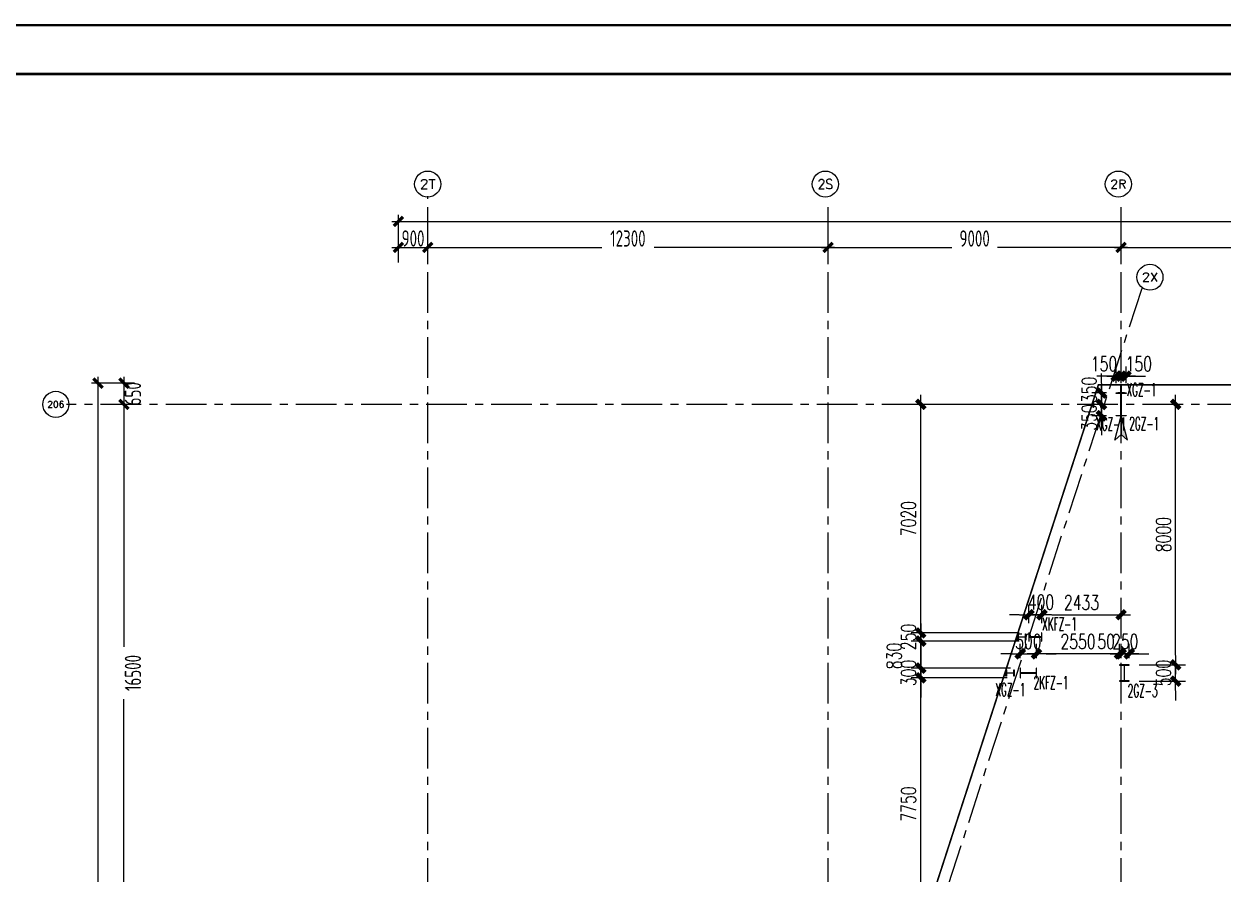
# Model space of a CAD drawing. Extents: x -1201378 to 2367219, y -619313 to 244905.
# Drawn here: x 47542 to 84372, y 3977 to 30085 of the extents above; entities that cross this region are included whole.
import ezdxf
from ezdxf.enums import TextEntityAlignment as Align

# ---------------------------------------------------------------- set-up
doc = ezdxf.new("R2010")
doc.units = 0
doc.header["$LTSCALE"] = 1000
doc.linetypes.add('CENTER', pattern=[2, 1.25, -0.25, 0.25, -0.25])
doc.linetypes.add('HIDDEN', pattern=[0.375, 0.25, -0.125])
doc.layers.get('0').update_dxf_attribs({"linetype": 'CONTINUOUS'})
doc.layers.get('Defpoints').update_dxf_attribs({"linetype": 'CONTINUOUS'})
for name, color, linetype in [('0-cxFrame', 155, 'CONTINUOUS'), ('A-AXIS-DP', 126, 'CONTINUOUS'), ('S-CJGC', 5, 'CONTINUOUS'), ('S-DIMZ', 115, 'CONTINUOUS'), ('S-SGJ', 21, 'CONTINUOUS'), ('S-SHAPE2', 165, 'HIDDEN')]:
    doc.layers.add(name, color=color, linetype=linetype)
for name, color, linetype, lineweight in [('0-cxText', 131, 'CONTINUOUS', 25), ('S-axis', 111, 'CONTINUOUS', 0), ('S-col', 2, 'CONTINUOUS', 0), ('S-dote', 5, 'CENTER', 0)]:
    doc.layers.add(name, color=color, linetype=linetype, lineweight=lineweight)
doc.styles.add('_TCH_AXIS', font='COMPLEX', dxfattribs={"bigfont": 'GBCBIG'})
doc.styles.add('cx_tuming', font='simhei.ttf')
doc.styles.add('cx_tuqian1', font='')
doc.styles.add('SS1', font='tj-romans1.shx', dxfattribs={"width": 0.7, "bigfont": 'tj-hztxt1.shx'})
doc.styles.add('TSSD_Dimension', font='tssdeng.shx', dxfattribs={"width": 0.7, "bigfont": 'hztxt.shx'})
doc.styles.add('黑体', font='simhei.ttf', dxfattribs={"width": 0.8})
doc.styles.get('cx_tuqian1').set_extended_font_data('SimSun')
doc.dimstyles.new('S-150-ARCHI', dxfattribs={"dimscale": 150, "dimtxt": 3, "dimasz": 2, "dimexe": 2, "dimexo": 2, "dimgap": 1, "dimtad": 1, "dimdec": 0, "dimzin": 0, "dimdsep": 46, "dimtxsty": 'SS1', "dimblk1": 'TT', "dimblk2": 'TT', "dimsah": 1, "dimcen": 1, "dimclrd": 256, "dimclre": 256, "dimclrt": 256, "dimadec": 0, "dimazin": 0, "dimtfac": 1, "dimtdec": 0, "dimtix": 1, "dimtmove": 2, "dimatfit": 0, "dimldrblk": 'TT', "dimfxl": 2, "dimtolj": 1, "dimtzin": 0, "dimarcsym": 0})
doc.dimstyles.new('TSSD_200_200', dxfattribs={"dimtxt": 500, "dimasz": 200, "dimexe": 200, "dimexo": 500, "dimgap": 200, "dimtad": 1, "dimdec": 0, "dimzin": 0, "dimdsep": 46, "dimtxsty": 'TSSD_Dimension', "dimblk": 'ARCHTICK', "dimcen": 0, "dimdle": 200, "dimclrt": 7, "dimadec": 0, "dimazin": 0, "dimtfac": 1, "dimtdec": 0, "dimtix": 1, "dimtmove": 2, "dimatfit": 3, "dimfxl": 1, "dimtolj": 1, "dimtzin": 0, "dimarcsym": 0})

# ---------------------------------------------------------------- blocks, each defined once
blk = doc.blocks.new('_ArchTick')
at = {"color": 0, "linetype": 'ByBlock', "const_width": 0.5}
blk.add_lwpolyline([(-0.71, -0.71), (0.71, 0.71)], dxfattribs=at)
blk = doc.blocks.new('*D64')
at = {"layer": 'Defpoints', "color": 0, "transparency": 16777216}
for p in [(-248565, -181598), (-249387, -198098), (-248565, -198098)]:
    blk.add_point(p, dxfattribs=at)
at = {"layer": 'S-axis', "color": 0, "lineweight": -2, "transparency": 16777216}
for p, q in [((-249387, -181398), (-249387, -189042)), ((-249065, -181598), (-249587, -181598)), ((-249387, -198298), (-249387, -190654)), ((-249065, -198098), (-249587, -198098))]:
    blk.add_line(p, q, dxfattribs=at)
at = {"layer": 'S-axis', "color": 0, "lineweight": -2, "transparency": 16777216, "xscale": 200, "yscale": 200, "zscale": 200}
for p, rotation in [((-249387, -181598), 90), ((-249387, -198098), 270)]:
    blk.add_blockref('_ArchTick', p, dxfattribs=dict(at, rotation=rotation))
at = {"layer": 'S-axis', "color": 7, "transparency": 16777216, "insert": (-249112, -189848), "char_height": 500, "attachment_point": 5, "rotation": 90, "style": 'TSSD_Dimension'}
blk.add_mtext('\\A1;16500', dxfattribs=at)
blk = doc.blocks.new('*D65')
at = {"layer": 'Defpoints', "color": 0, "transparency": 16777216}
for p in [(-248565, -180948), (-249387, -181598), (-248565, -181598)]:
    blk.add_point(p, dxfattribs=at)
at = {"layer": 'S-axis', "color": 0, "lineweight": -2, "transparency": 16777216}
for p, q in [((-249387, -180748), (-249387, -181798)), ((-249065, -180948), (-249587, -180948)), ((-249065, -181598), (-249587, -181598))]:
    blk.add_line(p, q, dxfattribs=at)
at = {"layer": 'S-axis', "color": 0, "lineweight": -2, "transparency": 16777216, "xscale": 200, "yscale": 200, "zscale": 200}
for p, rotation in [((-249387, -180948), 90), ((-249387, -181598), 270)]:
    blk.add_blockref('_ArchTick', p, dxfattribs=dict(at, rotation=rotation))
at = {"layer": 'S-axis', "color": 7, "transparency": 16777216, "insert": (-249112, -181273), "char_height": 500, "attachment_point": 5, "rotation": 90, "style": 'TSSD_Dimension'}
blk.add_mtext('\\A1;650', dxfattribs=at)
blk = doc.blocks.new('*D93')
at = {"layer": 'Defpoints', "color": 0, "transparency": 16777216}
for p in [(-240058, -176778), (-240958, -177738), (-240058, -177738)]:
    blk.add_point(p, dxfattribs=at)
at = {"layer": 'S-axis', "color": 0, "lineweight": -2, "transparency": 16777216}
for p, q in [((-241158, -176778), (-239858, -176778)), ((-240958, -177238), (-240958, -176578)), ((-240058, -177238), (-240058, -176578))]:
    blk.add_line(p, q, dxfattribs=at)
at = {"layer": 'S-axis', "color": 0, "lineweight": -2, "transparency": 16777216, "xscale": 200, "yscale": 200, "zscale": 200, "rotation": 180}
blk.add_blockref('_ArchTick', (-240958, -176778), dxfattribs=at)
at = {"layer": 'S-axis', "color": 0, "lineweight": -2, "transparency": 16777216, "xscale": 200, "yscale": 200, "zscale": 200}
blk.add_blockref('_ArchTick', (-240058, -176778), dxfattribs=at)
at = {"layer": 'S-axis', "color": 7, "transparency": 16777216, "insert": (-240508, -176503), "char_height": 500, "attachment_point": 5, "style": 'TSSD_Dimension'}
blk.add_mtext('\\A1;900', dxfattribs=at)
blk = doc.blocks.new('*D94')
at = {"layer": 'Defpoints', "color": 0, "transparency": 16777216}
for p in [(-227758, -176778), (-240058, -177738), (-227758, -177738)]:
    blk.add_point(p, dxfattribs=at)
at = {"layer": 'S-axis', "color": 0, "lineweight": -2, "transparency": 16777216}
for p, q in [((-240258, -176778), (-234714, -176778)), ((-240058, -177238), (-240058, -176578)), ((-227558, -176778), (-233103, -176778)), ((-227758, -177238), (-227758, -176578))]:
    blk.add_line(p, q, dxfattribs=at)
at = {"layer": 'S-axis', "color": 0, "lineweight": -2, "transparency": 16777216, "xscale": 200, "yscale": 200, "zscale": 200, "rotation": 180}
blk.add_blockref('_ArchTick', (-240058, -176778), dxfattribs=at)
at = {"layer": 'S-axis', "color": 0, "lineweight": -2, "transparency": 16777216, "xscale": 200, "yscale": 200, "zscale": 200}
blk.add_blockref('_ArchTick', (-227758, -176778), dxfattribs=at)
at = {"layer": 'S-axis', "color": 7, "transparency": 16777216, "insert": (-233908, -176503), "char_height": 500, "attachment_point": 5, "style": 'TSSD_Dimension'}
blk.add_mtext('\\A1;12300', dxfattribs=at)
blk = doc.blocks.new('*D95')
at = {"layer": 'Defpoints', "color": 0, "transparency": 16777216}
for p in [(-218758, -176778), (-227758, -177738), (-218758, -177738)]:
    blk.add_point(p, dxfattribs=at)
at = {"layer": 'S-axis', "color": 0, "lineweight": -2, "transparency": 16777216}
for p, q in [((-227958, -176778), (-223957, -176778)), ((-227758, -177238), (-227758, -176578)), ((-218558, -176778), (-222560, -176778)), ((-218758, -177238), (-218758, -176578))]:
    blk.add_line(p, q, dxfattribs=at)
at = {"layer": 'S-axis', "color": 0, "lineweight": -2, "transparency": 16777216, "xscale": 200, "yscale": 200, "zscale": 200, "rotation": 180}
blk.add_blockref('_ArchTick', (-227758, -176778), dxfattribs=at)
at = {"layer": 'S-axis', "color": 0, "lineweight": -2, "transparency": 16777216, "xscale": 200, "yscale": 200, "zscale": 200}
blk.add_blockref('_ArchTick', (-218758, -176778), dxfattribs=at)
at = {"layer": 'S-axis', "color": 7, "transparency": 16777216, "insert": (-223258, -176503), "char_height": 500, "attachment_point": 5, "style": 'TSSD_Dimension'}
blk.add_mtext('\\A1;9000', dxfattribs=at)
blk = doc.blocks.new('*D96')
at = {"layer": 'Defpoints', "color": 0, "transparency": 16777216}
for p in [(-209758, -176778), (-218758, -177738), (-209758, -177738)]:
    blk.add_point(p, dxfattribs=at)
at = {"layer": 'S-axis', "color": 0, "lineweight": -2, "transparency": 16777216}
for p, q in [((-218958, -176778), (-214957, -176778)), ((-218758, -177238), (-218758, -176578)), ((-209558, -176778), (-213560, -176778)), ((-209758, -177238), (-209758, -176578))]:
    blk.add_line(p, q, dxfattribs=at)
at = {"layer": 'S-axis', "color": 0, "lineweight": -2, "transparency": 16777216, "xscale": 200, "yscale": 200, "zscale": 200, "rotation": 180}
blk.add_blockref('_ArchTick', (-218758, -176778), dxfattribs=at)
at = {"layer": 'S-axis', "color": 0, "lineweight": -2, "transparency": 16777216, "xscale": 200, "yscale": 200, "zscale": 200}
blk.add_blockref('_ArchTick', (-209758, -176778), dxfattribs=at)
at = {"layer": 'S-axis', "color": 7, "transparency": 16777216, "insert": (-214258, -176503), "char_height": 500, "attachment_point": 5, "style": 'TSSD_Dimension'}
blk.add_mtext('\\A1;9000', dxfattribs=at)
blk = doc.blocks.new('*D112')
at = {"layer": 'Defpoints', "color": 0, "transparency": 16777216}
for p in [(-82958, -175978), (-240958, -177638), (-82958, -177638)]:
    blk.add_point(p, dxfattribs=at)
at = {"layer": 'S-axis', "color": 0, "lineweight": -2, "transparency": 16777216}
for p, q in [((-241158, -175978), (-162899, -175978)), ((-240958, -177138), (-240958, -175778)), ((-82758, -175978), (-161018, -175978)), ((-82958, -177138), (-82958, -175778))]:
    blk.add_line(p, q, dxfattribs=at)
at = {"layer": 'S-axis', "color": 0, "lineweight": -2, "transparency": 16777216, "xscale": 200, "yscale": 200, "zscale": 200, "rotation": 180}
blk.add_blockref('_ArchTick', (-240958, -175978), dxfattribs=at)
at = {"layer": 'S-axis', "color": 0, "lineweight": -2, "transparency": 16777216, "xscale": 200, "yscale": 200, "zscale": 200}
blk.add_blockref('_ArchTick', (-82958, -175978), dxfattribs=at)
at = {"layer": 'S-axis', "color": 7, "transparency": 16777216, "insert": (-161958, -175703), "char_height": 500, "attachment_point": 5, "style": 'TSSD_Dimension'}
blk.add_mtext('\\A1;158000', dxfattribs=at)
blk = doc.blocks.new('*D114')
at = {"layer": 'Defpoints', "color": 0, "transparency": 16777216}
for p in [(-248665, -180948), (-250187, -264748), (-248665, -264748)]:
    blk.add_point(p, dxfattribs=at)
at = {"layer": 'S-axis', "color": 0, "lineweight": -2, "transparency": 16777216}
for p, q in [((-250187, -180748), (-250187, -222015)), ((-249165, -180948), (-250387, -180948)), ((-250187, -264948), (-250187, -223681)), ((-249165, -264748), (-250387, -264748))]:
    blk.add_line(p, q, dxfattribs=at)
at = {"layer": 'S-axis', "color": 0, "lineweight": -2, "transparency": 16777216, "xscale": 200, "yscale": 200, "zscale": 200}
for p, rotation in [((-250187, -180948), 90), ((-250187, -264748), 270)]:
    blk.add_blockref('_ArchTick', p, dxfattribs=dict(at, rotation=rotation))
at = {"layer": 'S-axis', "color": 7, "transparency": 16777216, "insert": (-249912, -222848), "char_height": 500, "attachment_point": 5, "rotation": 90, "style": 'TSSD_Dimension'}
blk.add_mtext('\\A1;83800', dxfattribs=at)
blk = doc.blocks.new('nt66')
at = {"layer": 'S-col'}
blk.add_lwpolyline([(-195790, 766820), (-195490, 766820), (-195490, 766808), (-195636, 766808), (-195636, 766132), (-195490, 766132), (-195490, 766120), (-195790, 766120), (-195790, 766132), (-195644, 766132), (-195644, 766808), (-195790, 766808)], close=True, dxfattribs=at)
blk = doc.blocks.new('33333')
blk.add_blockref('nt66', (-68214, -43900))
blk = doc.blocks.new('TK22.A0 L(Dragon)')
at = {"layer": '0-cxFrame', "color": 7, "const_width": 0.5}
blk.add_lwpolyline([(0, 0), (-1486, 0), (-1486, 841), (0, 841)], close=True, dxfattribs=at)
at = {"layer": '0-cxFrame', "const_width": 0.5}
blk.add_lwpolyline([(-80, 10), (-1466, 10), (-1466, 831), (-80, 831)], close=True, dxfattribs=at)
at = {"style": '黑体', "flags": 4}
blk.add_attdef('图幅', text='', height=3.3, dxfattribs=at).set_placement((-40, 3), align=Align.RIGHT)
at = {"layer": '0-cxText', "flags": 4}
for tag, height, style, p in [('建设单位', 3.5, 'cx_tuming', (-45, 240)), ('项目名称', 3.5, 'cx_tuming', (-45, 210)), ('子项名称', 3.5, 'cx_tuming', (-45, 180)), ('工程编号', 3.3, 'cx_tuqian1', (-35, 165)), ('图名1', 3.5, 'cx_tuming', (-45, 87)), ('图名2', 3.5, 'cx_tuming', (-45, 79)), ('图名3', 3.5, 'cx_tuming', (-45, 71)), ('出图日期', 3.3, 'cx_tuqian1', (-39, 60)), ('专业', 3.3, 'cx_tuqian1', (-55, 52)), ('图号', 3.3, 'cx_tuqian1', (-55, 44)), ('版次', 3.3, 'cx_tuqian1', (-20, 44))]:
    blk.add_attdef(tag, text='', height=height, dxfattribs=dict(at, style=style)).set_placement(p, align=Align.MIDDLE)
at = {"layer": 'Defpoints', "color": 6, "flags": 4}
for tag, height, style, p in [('tufu', 3.3, '黑体', (-12, 12)), ('dwfname', 4, 'cx_tuqian1', (-80, 3))]:
    blk.add_attdef(tag, text='', height=height, dxfattribs=dict(at, style=style)).set_placement(p, align=Align.RIGHT)
blk = doc.blocks.new('TT')
blk.add_line((-0.97, 0), (0.97, 0))
at = {"const_width": 0.45}
blk.add_lwpolyline([(-0.44, -0.44), (0.44, 0.44)], dxfattribs=at)
blk = doc.blocks.new('*D4711')
at = {"layer": 'Defpoints', "color": 0, "transparency": 16777216}
for p in [(81242, 19270), (81242, 18752), (81392, 18752)]:
    blk.add_point(p, dxfattribs=at)
at = {"layer": 'S-DIMZ', "lineweight": -2, "transparency": 16777216}
for p, q in [((81242, 19052), (81242, 19570)), ((81392, 19052), (81392, 19570)), ((80942, 19270), (80642, 19270)), ((81392, 19270), (81242, 19270)), ((81692, 19270), (81992, 19270))]:
    blk.add_line(p, q, dxfattribs=at)
at = {"layer": 'S-DIMZ', "lineweight": -2, "transparency": 16777216, "xscale": 300, "yscale": 300, "zscale": 300}
blk.add_blockref('TT', (81242, 19270), dxfattribs=at)
at = {"layer": 'S-DIMZ', "lineweight": -2, "transparency": 16777216, "xscale": 300, "yscale": 300, "zscale": 300, "rotation": 180}
blk.add_blockref('TT', (81392, 19270), dxfattribs=at)
at = {"layer": 'S-DIMZ', "transparency": 16777216, "insert": (81785, 19645), "char_height": 450, "attachment_point": 5, "style": 'SS1'}
blk.add_mtext('\\A1;150', dxfattribs=at)
blk = doc.blocks.new('*D4712')
at = {"layer": 'Defpoints', "color": 0, "transparency": 16777216}
for p in [(81092, 19270), (81092, 18752), (81242, 18752)]:
    blk.add_point(p, dxfattribs=at)
at = {"layer": 'S-DIMZ', "lineweight": -2, "transparency": 16777216}
for p, q in [((81092, 19052), (81092, 19570)), ((81242, 19052), (81242, 19570)), ((80792, 19270), (80492, 19270)), ((81242, 19270), (81092, 19270)), ((81542, 19270), (81842, 19270))]:
    blk.add_line(p, q, dxfattribs=at)
at = {"layer": 'S-DIMZ', "lineweight": -2, "transparency": 16777216, "xscale": 300, "yscale": 300, "zscale": 300}
blk.add_blockref('TT', (81092, 19270), dxfattribs=at)
at = {"layer": 'S-DIMZ', "lineweight": -2, "transparency": 16777216, "xscale": 300, "yscale": 300, "zscale": 300, "rotation": 180}
blk.add_blockref('TT', (81242, 19270), dxfattribs=at)
at = {"layer": 'S-DIMZ', "transparency": 16777216, "insert": (80716, 19645), "char_height": 450, "attachment_point": 5, "style": 'SS1'}
blk.add_mtext('\\A1;150', dxfattribs=at)
blk = doc.blocks.new('*D4713')
at = {"layer": 'Defpoints', "color": 0, "transparency": 16777216}
for p in [(81092, 18752), (80638, 18402), (81092, 18402)]:
    blk.add_point(p, dxfattribs=at)
at = {"layer": 'S-DIMZ', "lineweight": -2, "transparency": 16777216}
for p, q in [((80638, 19052), (80638, 19352)), ((80792, 18752), (80338, 18752)), ((80638, 18752), (80638, 18402)), ((80792, 18402), (80338, 18402)), ((80638, 18102), (80638, 17802))]:
    blk.add_line(p, q, dxfattribs=at)
at = {"layer": 'S-DIMZ', "lineweight": -2, "transparency": 16777216, "xscale": 300, "yscale": 300, "zscale": 300}
for p, rotation in [((80638, 18752), 270), ((80638, 18402), 90)]:
    blk.add_blockref('TT', p, dxfattribs=dict(at, rotation=rotation))
at = {"layer": 'S-DIMZ', "transparency": 16777216, "insert": (80263, 18845), "char_height": 450, "attachment_point": 5, "rotation": 90, "style": 'SS1'}
blk.add_mtext('\\A1;350', dxfattribs=at)
blk = doc.blocks.new('*D4714')
at = {"layer": 'Defpoints', "color": 0, "transparency": 16777216}
for p in [(80638, 18052), (81092, 18402), (81092, 18052)]:
    blk.add_point(p, dxfattribs=at)
at = {"layer": 'S-DIMZ', "lineweight": -2, "transparency": 16777216}
for p, q in [((80638, 18702), (80638, 19002)), ((80792, 18402), (80338, 18402)), ((80792, 18052), (80338, 18052)), ((80638, 18402), (80638, 18052)), ((80638, 17752), (80638, 17452))]:
    blk.add_line(p, q, dxfattribs=at)
at = {"layer": 'S-DIMZ', "lineweight": -2, "transparency": 16777216, "xscale": 300, "yscale": 300, "zscale": 300}
for p, rotation in [((80638, 18402), 270), ((80638, 18052), 90)]:
    blk.add_blockref('TT', p, dxfattribs=dict(at, rotation=rotation))
at = {"layer": 'S-DIMZ', "transparency": 16777216, "insert": (80263, 17998), "char_height": 450, "attachment_point": 5, "rotation": 90, "style": 'SS1'}
blk.add_mtext('\\A1;350', dxfattribs=at)
blk = doc.blocks.new('*D4785')
at = {"layer": 'Defpoints', "color": 0, "transparency": 16777216}
for p in [(75088, 10002), (78042, 10002), (75542, 2252)]:
    blk.add_point(p, dxfattribs=at)
at = {"layer": 'S-DIMZ', "lineweight": -2, "transparency": 16777216}
for p, q in [((77742, 10002), (74788, 10002)), ((75088, 2552), (75088, 9702)), ((75242, 2252), (74788, 2252))]:
    blk.add_line(p, q, dxfattribs=at)
at = {"layer": 'S-DIMZ', "lineweight": -2, "transparency": 16777216, "xscale": 300, "yscale": 300, "zscale": 300}
for p, rotation in [((75088, 10002), 90), ((75088, 2252), 270)]:
    blk.add_blockref('TT', p, dxfattribs=dict(at, rotation=rotation))
at = {"layer": 'S-DIMZ', "transparency": 16777216, "insert": (74713, 6127), "char_height": 450, "attachment_point": 5, "rotation": 90, "style": 'SS1'}
blk.add_mtext('\\A1;7750', dxfattribs=at)
blk = doc.blocks.new('*D4786')
at = {"layer": 'Defpoints', "color": 0, "transparency": 16777216}
for p in [(75088, 10302), (78042, 10302), (78042, 10002)]:
    blk.add_point(p, dxfattribs=at)
at = {"layer": 'S-DIMZ', "lineweight": -2, "transparency": 16777216}
for p, q in [((75088, 10602), (75088, 10902)), ((77742, 10302), (74788, 10302)), ((77742, 10002), (74788, 10002)), ((75088, 10002), (75088, 10302)), ((75088, 9702), (75088, 9402))]:
    blk.add_line(p, q, dxfattribs=at)
at = {"layer": 'S-DIMZ', "lineweight": -2, "transparency": 16777216, "xscale": 300, "yscale": 300, "zscale": 300}
for p, rotation in [((75088, 10302), 270), ((75088, 10002), 90)]:
    blk.add_blockref('TT', p, dxfattribs=dict(at, rotation=rotation))
at = {"layer": 'S-DIMZ', "transparency": 16777216, "insert": (74713, 10152), "char_height": 450, "attachment_point": 5, "rotation": 90, "style": 'SS1'}
blk.add_mtext('\\A1;300', dxfattribs=at)
blk = doc.blocks.new('*D4793')
at = {"layer": 'Defpoints', "color": 0, "transparency": 16777216}
for p in [(78642, 10742), (78142, 10302), (78642, 10302)]:
    blk.add_point(p, dxfattribs=at)
at = {"layer": 'S-DIMZ', "lineweight": -2, "transparency": 16777216}
for p, q in [((77842, 10742), (77542, 10742)), ((78142, 10602), (78142, 11042)), ((78142, 10742), (78642, 10742)), ((78642, 10602), (78642, 11042)), ((78942, 10742), (79242, 10742))]:
    blk.add_line(p, q, dxfattribs=at)
at = {"layer": 'S-DIMZ', "lineweight": -2, "transparency": 16777216, "xscale": 300, "yscale": 300, "zscale": 300}
blk.add_blockref('TT', (78142, 10742), dxfattribs=at)
at = {"layer": 'S-DIMZ', "lineweight": -2, "transparency": 16777216, "xscale": 300, "yscale": 300, "zscale": 300, "rotation": 180}
blk.add_blockref('TT', (78642, 10742), dxfattribs=at)
at = {"layer": 'S-DIMZ', "transparency": 16777216, "insert": (78392, 11117), "char_height": 450, "attachment_point": 5, "style": 'SS1'}
blk.add_mtext('\\A1;500', dxfattribs=at)
blk = doc.blocks.new('*D4794')
at = {"layer": 'Defpoints', "color": 0, "transparency": 16777216}
for p in [(81492, 10742), (81242, 10302), (81492, 10302)]:
    blk.add_point(p, dxfattribs=at)
at = {"layer": 'S-DIMZ', "lineweight": -2, "transparency": 16777216}
for p, q in [((80942, 10742), (80642, 10742)), ((81242, 10602), (81242, 11042)), ((81242, 10742), (81492, 10742)), ((81492, 10602), (81492, 11042)), ((81792, 10742), (82092, 10742))]:
    blk.add_line(p, q, dxfattribs=at)
at = {"layer": 'S-DIMZ', "lineweight": -2, "transparency": 16777216, "xscale": 300, "yscale": 300, "zscale": 300}
blk.add_blockref('TT', (81242, 10742), dxfattribs=at)
at = {"layer": 'S-DIMZ', "lineweight": -2, "transparency": 16777216, "xscale": 300, "yscale": 300, "zscale": 300, "rotation": 180}
blk.add_blockref('TT', (81492, 10742), dxfattribs=at)
at = {"layer": 'S-DIMZ', "transparency": 16777216, "insert": (81367, 11117), "char_height": 450, "attachment_point": 5, "style": 'SS1'}
blk.add_mtext('\\A1;250', dxfattribs=at)
blk = doc.blocks.new('S-CJGC')
at = {"layer": 'S-CJGC'}
for p, q in [((-131, -119), (0, 381)), ((131, -119), (0, 381)), ((0, 381), (0, 0)), ((0, 0), (-131, -119)), ((0, 0), (131, -119))]:
    blk.add_line(p, q, dxfattribs=at)
blk.add_solid([(131, -119), (0, 0), (0, 381)], dxfattribs=at)
blk = doc.blocks.new('*D6754')
at = {"layer": 'Defpoints', "color": 0, "transparency": 16777216}
for p in [(75088, 11133), (78409, 11133), (78141, 10303)]:
    blk.add_point(p, dxfattribs=at)
at = {"layer": 'S-DIMZ', "lineweight": -2, "transparency": 16777216}
for p, q in [((75088, 11433), (75088, 11733)), ((78109, 11133), (74788, 11133)), ((75088, 10303), (75088, 11133)), ((77841, 10303), (74788, 10303)), ((75088, 10003), (75088, 9703))]:
    blk.add_line(p, q, dxfattribs=at)
at = {"layer": 'S-DIMZ', "lineweight": -2, "transparency": 16777216, "xscale": 300, "yscale": 300, "zscale": 300}
for p, rotation in [((75088, 11133), 270), ((75088, 10303), 90)]:
    blk.add_blockref('TT', p, dxfattribs=dict(at, rotation=rotation))
at = {"layer": 'S-DIMZ', "transparency": 16777216, "insert": (74269, 10673), "char_height": 450, "attachment_point": 5, "rotation": 90, "style": 'SS1'}
blk.add_mtext('\\A1;830', dxfattribs=at)
blk = doc.blocks.new('*D6755')
at = {"layer": 'Defpoints', "color": 0, "transparency": 16777216}
for p in [(75088, 11383), (78409, 11383), (78409, 11133)]:
    blk.add_point(p, dxfattribs=at)
at = {"layer": 'S-DIMZ', "lineweight": -2, "transparency": 16777216}
for p, q in [((75088, 11683), (75088, 11983)), ((78109, 11383), (74788, 11383)), ((78109, 11133), (74788, 11133)), ((75088, 11133), (75088, 11383)), ((75088, 10833), (75088, 10533))]:
    blk.add_line(p, q, dxfattribs=at)
at = {"layer": 'S-DIMZ', "lineweight": -2, "transparency": 16777216, "xscale": 300, "yscale": 300, "zscale": 300}
for p, rotation in [((75088, 11383), 270), ((75088, 11133), 90)]:
    blk.add_blockref('TT', p, dxfattribs=dict(at, rotation=rotation))
at = {"layer": 'S-DIMZ', "transparency": 16777216, "insert": (74713, 11258), "char_height": 450, "attachment_point": 5, "rotation": 90, "style": 'SS1'}
blk.add_mtext('\\A1;250', dxfattribs=at)
blk = doc.blocks.new('*D6756')
at = {"layer": 'Defpoints', "color": 0, "transparency": 16777216}
for p in [(75088, 18403), (78409, 18403), (78409, 11383)]:
    blk.add_point(p, dxfattribs=at)
at = {"layer": 'S-DIMZ', "lineweight": -2, "transparency": 16777216}
for p, q in [((78109, 18403), (74788, 18403)), ((75088, 11683), (75088, 18103)), ((78109, 11383), (74788, 11383))]:
    blk.add_line(p, q, dxfattribs=at)
at = {"layer": 'S-DIMZ', "lineweight": -2, "transparency": 16777216, "xscale": 300, "yscale": 300, "zscale": 300}
for p, rotation in [((75088, 18403), 90), ((75088, 11383), 270)]:
    blk.add_blockref('TT', p, dxfattribs=dict(at, rotation=rotation))
at = {"layer": 'S-DIMZ', "transparency": 16777216, "insert": (74713, 14893), "char_height": 450, "attachment_point": 5, "rotation": 90, "style": 'SS1'}
blk.add_mtext('\\A1;7020', dxfattribs=at)
blk = doc.blocks.new('*D6757')
at = {"layer": 'Defpoints', "color": 0, "transparency": 16777216}
for p in [(78809, 11941), (78409, 11383), (78809, 11383)]:
    blk.add_point(p, dxfattribs=at)
at = {"layer": 'S-DIMZ', "lineweight": -2, "transparency": 16777216}
for p, q in [((78409, 11683), (78409, 12241)), ((78809, 11683), (78809, 12241)), ((78109, 11941), (77809, 11941)), ((78409, 11941), (78809, 11941)), ((79109, 11941), (79409, 11941))]:
    blk.add_line(p, q, dxfattribs=at)
at = {"layer": 'S-DIMZ', "lineweight": -2, "transparency": 16777216, "xscale": 300, "yscale": 300, "zscale": 300}
blk.add_blockref('TT', (78409, 11941), dxfattribs=at)
at = {"layer": 'S-DIMZ', "lineweight": -2, "transparency": 16777216, "xscale": 300, "yscale": 300, "zscale": 300, "rotation": 180}
blk.add_blockref('TT', (78809, 11941), dxfattribs=at)
at = {"layer": 'S-DIMZ', "transparency": 16777216, "insert": (78779, 12323), "char_height": 450, "attachment_point": 5, "style": 'SS1'}
blk.add_mtext('\\A1;400', dxfattribs=at)
blk = doc.blocks.new('*D6758')
at = {"layer": 'Defpoints', "color": 0, "transparency": 16777216}
for p in [(81242, 11941), (81242, 11941), (78809, 11383)]:
    blk.add_point(p, dxfattribs=at)
at = {"layer": 'S-DIMZ', "lineweight": -2, "transparency": 16777216}
for p, q in [((78809, 11683), (78809, 12241)), ((79109, 11941), (80942, 11941))]:
    blk.add_line(p, q, dxfattribs=at)
at = {"layer": 'S-DIMZ', "lineweight": -2, "transparency": 16777216, "xscale": 300, "yscale": 300, "zscale": 300, "rotation": 180}
blk.add_blockref('TT', (78809, 11941), dxfattribs=at)
at = {"layer": 'S-DIMZ', "lineweight": -2, "transparency": 16777216, "xscale": 300, "yscale": 300, "zscale": 300}
blk.add_blockref('TT', (81242, 11941), dxfattribs=at)
at = {"layer": 'S-DIMZ', "transparency": 16777216, "insert": (80025, 12316), "char_height": 450, "attachment_point": 5, "style": 'SS1'}
blk.add_mtext('\\A1;2433', dxfattribs=at)
blk = doc.blocks.new('*D6887')
at = {"layer": 'Defpoints', "color": 0, "transparency": 16777216}
for p in [(81192, 10742), (81192, 10402), (81242, 10402)]:
    blk.add_point(p, dxfattribs=at)
at = {"layer": 'S-DIMZ', "lineweight": -2, "transparency": 16777216}
for p, q in [((80892, 10742), (80592, 10742)), ((81192, 10702), (81192, 11042)), ((81242, 10742), (81192, 10742)), ((81242, 10702), (81242, 11042)), ((81542, 10742), (81842, 10742))]:
    blk.add_line(p, q, dxfattribs=at)
at = {"layer": 'S-DIMZ', "lineweight": -2, "transparency": 16777216, "xscale": 300, "yscale": 300, "zscale": 300}
blk.add_blockref('TT', (81192, 10742), dxfattribs=at)
at = {"layer": 'S-DIMZ', "lineweight": -2, "transparency": 16777216, "xscale": 300, "yscale": 300, "zscale": 300, "rotation": 180}
blk.add_blockref('TT', (81242, 10742), dxfattribs=at)
at = {"layer": 'S-DIMZ', "transparency": 16777216, "insert": (80781, 11117), "char_height": 450, "attachment_point": 5, "style": 'SS1'}
blk.add_mtext('\\A1;50', dxfattribs=at)
blk = doc.blocks.new('*D6888')
at = {"layer": 'Defpoints', "color": 0, "transparency": 16777216}
for p in [(78642, 10742), (81192, 10402), (78642, 10302)]:
    blk.add_point(p, dxfattribs=at)
at = {"layer": 'S-DIMZ', "lineweight": -2, "transparency": 16777216}
for p, q in [((78642, 10602), (78642, 11042)), ((80892, 10742), (78942, 10742)), ((81192, 10702), (81192, 11042))]:
    blk.add_line(p, q, dxfattribs=at)
at = {"layer": 'S-DIMZ', "lineweight": -2, "transparency": 16777216, "xscale": 300, "yscale": 300, "zscale": 300, "rotation": 180}
blk.add_blockref('TT', (78642, 10742), dxfattribs=at)
at = {"layer": 'S-DIMZ', "lineweight": -2, "transparency": 16777216, "xscale": 300, "yscale": 300, "zscale": 300}
blk.add_blockref('TT', (81192, 10742), dxfattribs=at)
at = {"layer": 'S-DIMZ', "transparency": 16777216, "insert": (79917, 11117), "char_height": 450, "attachment_point": 5, "style": 'SS1'}
blk.add_mtext('\\A1;2550', dxfattribs=at)
blk = doc.blocks.new('*D6889')
at = {"layer": 'Defpoints', "color": 0, "transparency": 16777216}
for p in [(81492, 10402), (82917, 10402), (81492, 9902)]:
    blk.add_point(p, dxfattribs=at)
at = {"layer": 'S-DIMZ', "lineweight": -2, "transparency": 16777216}
for p, q in [((82917, 10702), (82917, 11002)), ((81792, 10402), (83217, 10402)), ((82917, 9902), (82917, 10402)), ((81792, 9902), (83217, 9902)), ((82917, 9602), (82917, 9302))]:
    blk.add_line(p, q, dxfattribs=at)
at = {"layer": 'S-DIMZ', "lineweight": -2, "transparency": 16777216, "xscale": 300, "yscale": 300, "zscale": 300}
for p, rotation in [((82917, 10402), 270), ((82917, 9902), 90)]:
    blk.add_blockref('TT', p, dxfattribs=dict(at, rotation=rotation))
at = {"layer": 'S-DIMZ', "transparency": 16777216, "insert": (82542, 10152), "char_height": 450, "attachment_point": 5, "rotation": 90, "style": 'SS1'}
blk.add_mtext('\\A1;500', dxfattribs=at)
blk = doc.blocks.new('*D6890')
at = {"layer": 'Defpoints', "color": 0, "transparency": 16777216}
for p in [(82917, 18402), (82917, 18402), (81492, 10402)]:
    blk.add_point(p, dxfattribs=at)
at = {"layer": 'S-DIMZ', "lineweight": -2, "transparency": 16777216}
for p, q in [((82917, 10702), (82917, 18102)), ((81792, 10402), (83217, 10402))]:
    blk.add_line(p, q, dxfattribs=at)
at = {"layer": 'S-DIMZ', "lineweight": -2, "transparency": 16777216, "xscale": 300, "yscale": 300, "zscale": 300}
for p, rotation in [((82917, 18402), 90), ((82917, 10402), 270)]:
    blk.add_blockref('TT', p, dxfattribs=dict(at, rotation=rotation))
at = {"layer": 'S-DIMZ', "transparency": 16777216, "insert": (82542, 14402), "char_height": 450, "attachment_point": 5, "rotation": 90, "style": 'SS1'}
blk.add_mtext('\\A1;8000', dxfattribs=at)
blk = doc.blocks.new('2#轴网')
at = {"layer": 'S-axis'}
for centre in [(-240058.5, -174832), (-227843.4, -174832), (-218843.4, -174832), (-217872.1, -177693.2), (-251479.7, -181597)]:
    blk.add_circle(centre, 400, dxfattribs=at)
at = {"layer": 'S-dote'}
for p, q in [((-240058.5, -270787), (-240058.5, -175198.2)), ((-227758.5, -270787), (-227758.5, -175298.2)), ((-218758.5, -270787), (-218758.5, -175298.2)), ((-74854.3, -181598.2), (-251154.3, -181598.2))]:
    blk.add_line(p, q, dxfattribs=at)
blk.add_lwpolyline([(-241957, -251508.6), (-218110.9, -178014.1)], dxfattribs=at)
at = {"layer": 'S-axis', "style": '_TCH_AXIS'}
for s, height, p, p2 in [('2T', 288.12, (-240298.6, -174976.1), (-239818.4, -174976.1)), ('2S', 294.28, (-228081.6, -174979.2), (-227605.1, -174979.2)), ('2R', 270.86, (-219088.4, -174967.5), (-218598.3, -174967.5)), ('2X', 270.86, (-218117.2, -177828.6), (-217627.1, -177828.6)), ('206', 202.97, (-251740.6, -181698.5), (-251218.7, -181698.5))]:
    blk.add_text(s, height=height, dxfattribs=at).set_placement(p, p2, align=Align.FIT)
at = {"layer": 'S-axis'}
for base, p1, p2, angle, picture, middle in [((-82958.5, -175978.2), (-240958.5, -177638.2), (-82958.5, -177638.2), 0, '*D112', (-161958.5, -175703.2)), ((-240058.5, -176778.2), (-240958.5, -177738.2), (-240058.5, -177738.2), 0, '*D93', (-240508.5, -176503.2)), ((-227758.5, -176778.2), (-240058.5, -177738.2), (-227758.5, -177738.2), 0, '*D94', (-233908.5, -176503.2)), ((-218758.5, -176778.2), (-227758.5, -177738.2), (-218758.5, -177738.2), 0, '*D95', (-223258.5, -176503.2)), ((-209758.5, -176778.2), (-218758.5, -177738.2), (-209758.5, -177738.2), 0, '*D96', (-214258.5, -176503.2)), ((-250186.9, -264748.2), (-248664.7, -180948.2), (-248664.7, -264748.2), 270, '*D114', (-249911.9, -222848.2)), ((-249386.9, -181598.2), (-248564.7, -180948.2), (-248564.7, -181598.2), 270, '*D65', (-249111.9, -181273.2)), ((-249386.9, -198098.2), (-248564.7, -181598.2), (-248564.7, -198098.2), 270, '*D64', (-249111.9, -189848.2))]:
    dim = blk.add_linear_dim(base=base, p1=p1, p2=p2, angle=angle, dimstyle='TSSD_200_200', dxfattribs=at)
    dim.commit()
    dim.dimension.update_dxf_attribs({"geometry": picture, "text_midpoint": middle, "dimtype": 161})

msp = doc.modelspace()

# ---------------------------------------------------------------- linework, layer by layer
at = {"layer": 'A-AXIS-DP', "color": 3, "ltscale": 10000}
msp.add_line((78408.6, 11133.1), (78420.6, 11133.1), dxfattribs=at)
at = {"layer": 'A-AXIS-DP', "color": 1, "ltscale": 10000}
msp.add_lwpolyline([(78420.6, 11383.1), (78408.6, 11383.1), (78408.6, 11133.1), (78420.6, 11133.1), (78420.6, 11254.1), (78796.6, 11254.1), (78796.6, 11133.1), (78808.6, 11133.1), (78808.6, 11383.1), (78796.6, 11383.1), (78796.6, 11262.1), (78420.6, 11262.1)], close=True, dxfattribs=at)
at = {"layer": 'S-col'}
for points in [[(81341.5, 18751.8), (81141.5, 18751.8), (81141.5, 18763.8), (81237.5, 18763.8), (81237.5, 18989.8), (81141.5, 18989.8), (81141.5, 19001.8), (81341.5, 19001.8), (81341.5, 18989.8), (81245.5, 18989.8), (81245.5, 18763.8), (81341.5, 18763.8)], [(81491.5, 10401.8), (81191.5, 10401.8), (81191.5, 10389.8), (81337.5, 10389.8), (81337.5, 9913.8), (81191.5, 9913.8), (81191.5, 9901.8), (81491.5, 9901.8), (81491.5, 9913.8), (81345.5, 9913.8), (81345.5, 10389.8), (81491.5, 10389.8)], [(78641.5, 10001.8), (78641.5, 10301.8), (78629.5, 10301.8), (78629.5, 10155.8), (78153.5, 10155.8), (78153.5, 10301.8), (78141.5, 10301.8), (78141.5, 10001.8), (78153.5, 10001.8), (78153.5, 10147.8), (78629.5, 10147.8), (78629.5, 10001.8)]]:
    msp.add_lwpolyline(points, close=True, dxfattribs=at)
at = {"layer": 'S-col', "color": 6}
for points in [[(80631.3, 18501.8), (80631.3, 18301.8), (80619.3, 18301.8), (80619.3, 18397.8), (80393.3, 18397.8), (80393.3, 18301.8), (80381.3, 18301.8), (80381.3, 18501.8), (80393.3, 18501.8), (80393.3, 18405.8), (80619.3, 18405.8), (80619.3, 18501.8)], [(78313.4, 11358.1), (78313.4, 11158.1), (78301.4, 11158.1), (78301.4, 11254.1), (78075.4, 11254.1), (78075.4, 11158.1), (78063.4, 11158.1), (78063.4, 11358.1), (78075.4, 11358.1), (78075.4, 11262.1), (78301.4, 11262.1), (78301.4, 11358.1)], [(77954.5, 10251.8), (77954.5, 10051.8), (77942.5, 10051.8), (77942.5, 10147.8), (77716.5, 10147.8), (77716.5, 10051.8), (77704.5, 10051.8), (77704.5, 10251.8), (77716.5, 10251.8), (77716.5, 10155.8), (77942.5, 10155.8), (77942.5, 10251.8)]]:
    msp.add_lwpolyline(points, close=True, dxfattribs=at)
at = {"layer": 'S-SHAPE2', "ltscale": 2, "const_width": 50}
msp.add_lwpolyline([(216991.5, -39196.8), (216991.5, -64698.2), (59091.5, -64698.2), (59091.5, -47113.7), (80543.5, 19001.8), (216991.5, 19001.8), (216991.5, 10151.8)], dxfattribs=at)

# ---------------------------------------------------------------- block references
at = {"layer": '0-cxFrame', "xscale": 150, "yscale": 150, "zscale": 150}
msp.add_blockref('TK22.A0 L(Dragon)', (249426.9, -96102.2), dxfattribs=at)
at = {"layer": 'S-axis'}
msp.add_blockref('2#轴网', (300000, 200000), dxfattribs=at)
at = {"layer": 'S-CJGC', "xscale": 1.5, "yscale": 1.5, "zscale": 1.5}
msp.add_blockref('S-CJGC', (81241.5, 17480.1), dxfattribs=at)
at = {"layer": 'S-col'}
msp.add_blockref('33333', (345095.7, -704168.2), dxfattribs=at)

# ---------------------------------------------------------------- texts
at = {"layer": 'S-SGJ', "style": 'SS1', "width": 0.5}
for s, p in [('XGZ-1', (81407.1, 18849.1)), ('XGZ-1', (80472.3, 17799.1)), ('2GZ-1', (81492.2, 17812.9)), ('XKFZ-1', (78815.3, 11656.9)), ('2KFZ-1', (78553.1, 9855.3)), ('XGZ-1', (77379.6, 9639.7)), ('2GZ-3', (81444.7, 9610.4))]:
    msp.add_text(s, height=400, dxfattribs=at).set_placement(p, align=Align.MIDDLE_LEFT)

# ---------------------------------------------------------------- dimensions: what is measured, and where the dimension line sits
at = {"layer": 'S-DIMZ'}
for base, p1, p2, picture, middle in [((81091.5, 19269.6), (81241.5, 18751.8), (81091.5, 18751.8), '*D4712', (80716, 19644.6)), ((81241.5, 19269.6), (81391.5, 18751.8), (81241.5, 18751.8), '*D4711', (81784.5, 19644.6)), ((78808.6, 11941.4), (78408.6, 11383.1), (78808.6, 11383.1), '*D6757', (78779.4, 12322.9)), ((81191.5, 10741.7), (81241.5, 10401.8), (81191.5, 10401.8), '*D6887', (80781.4, 11116.7))]:
    dim = msp.add_linear_dim(base=base, p1=p1, p2=p2, dimstyle='S-150-ARCHI', dxfattribs=at)
    dim.commit()
    dim.dimension.update_dxf_attribs({"geometry": picture, "text_midpoint": middle, "dimtype": 160})
for base, p1, p2, picture, middle in [((80638.4, 18401.8), (81091.5, 18751.8), (81091.5, 18401.8), '*D4713', (80263.4, 18844.8)), ((80638.4, 18051.8), (81091.5, 18401.8), (81091.5, 18051.8), '*D4714', (80263.4, 17997.9)), ((75088.4, 11133.1), (78140.6, 10303.1), (78408.6, 11133.1), '*D6754', (74269.4, 10672.5))]:
    dim = msp.add_linear_dim(base=base, p1=p1, p2=p2, angle=90, dimstyle='S-150-ARCHI', dxfattribs=at)
    dim.commit()
    dim.dimension.update_dxf_attribs({"geometry": picture, "text_midpoint": middle, "dimtype": 160})
for base, p1, p2, picture, middle in [((75088.4, 18402.8), (78408.6, 11383.1), (78408.7, 18402.8), '*D6756', (74713.4, 14893)), ((82916.7, 18401.8), (81491.5, 10401.8), (82916.7, 18401.8), '*D6890', (82541.7, 14401.8)), ((75088.4, 11383.1), (78408.6, 11133.1), (78408.6, 11383.1), '*D6755', (74713.4, 11258.1)), ((75088.4, 10301.8), (78041.5, 10001.8), (78041.5, 10301.8), '*D4786', (74713.4, 10151.8)), ((82916.7, 10401.8), (81491.5, 9901.8), (81491.5, 10401.8), '*D6889', (82541.7, 10151.8)), ((75088.4, 10001.8), (75541.5, 2251.8), (78041.5, 10001.8), '*D4785', (74713.4, 6126.8))]:
    dim = msp.add_linear_dim(base=base, p1=p1, p2=p2, angle=90, dimstyle='S-150-ARCHI', dxfattribs=at)
    dim.commit()
    dim.dimension.update_dxf_attribs({"geometry": picture, "text_midpoint": middle})
for base, p1, p2, picture, middle in [((81241.5, 11941.4), (78808.6, 11383.1), (81241.5, 11941.4), '*D6758', (80025.1, 12316.4)), ((78641.5, 10741.7), (78141.5, 10301.8), (78641.5, 10301.8), '*D4793', (78391.5, 11116.7)), ((78641.5, 10741.7), (81191.5, 10401.8), (78641.5, 10301.8), '*D6888', (79916.5, 11116.7)), ((81491.5, 10741.7), (81241.5, 10301.8), (81491.5, 10301.8), '*D4794', (81366.5, 11116.7))]:
    dim = msp.add_linear_dim(base=base, p1=p1, p2=p2, dimstyle='S-150-ARCHI', dxfattribs=at)
    dim.commit()
    dim.dimension.update_dxf_attribs({"geometry": picture, "text_midpoint": middle})

doc.saveas('drawing.dxf')
